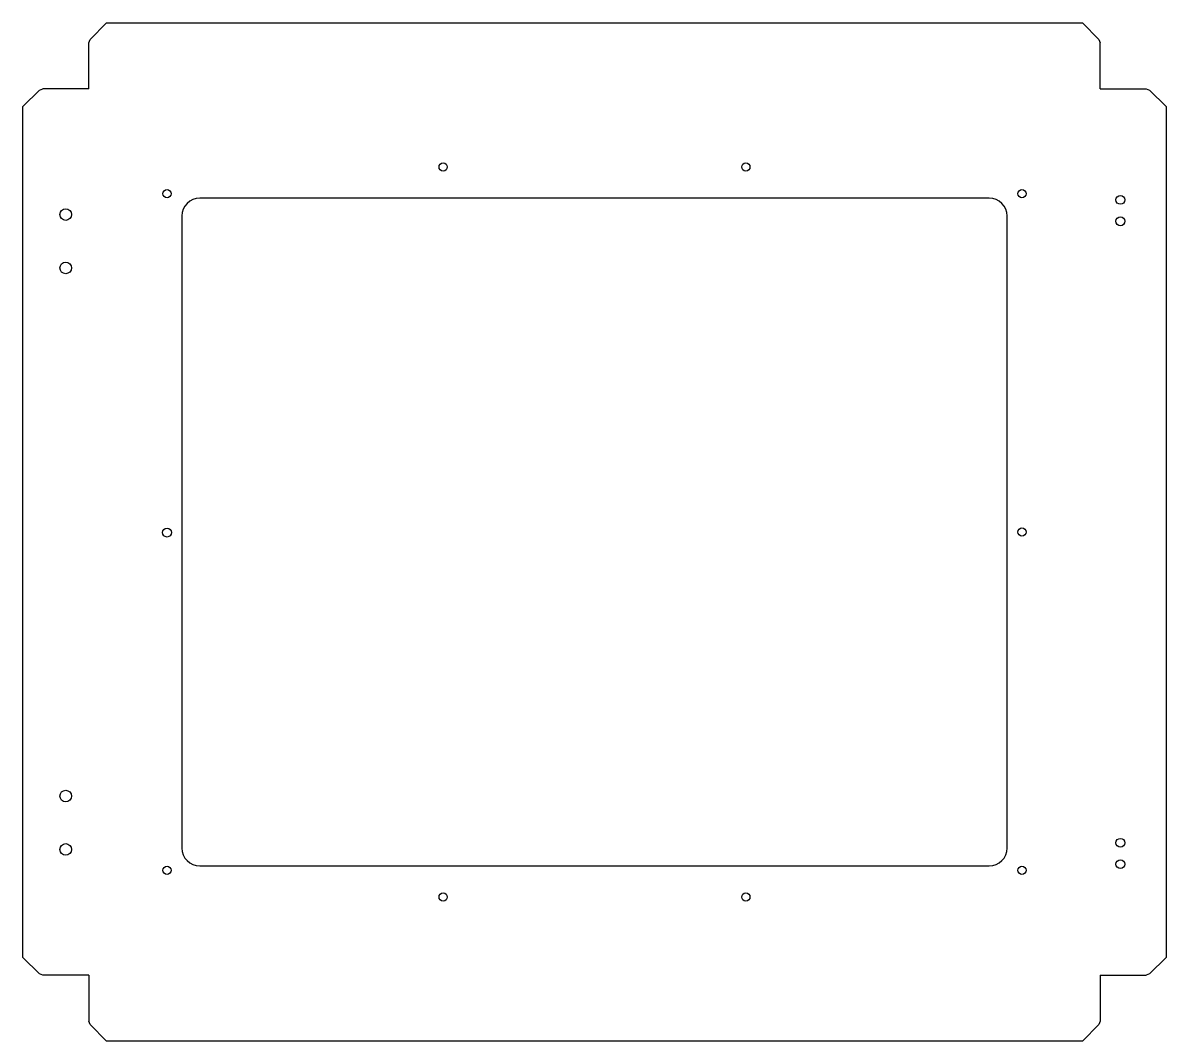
# Model space of a CAD drawing. Header units: millimetres. Extents: x -321 to 321, y -286 to 286.
import ezdxf

# ---------------------------------------------------------------- set-up
doc = ezdxf.new("R2010")
doc.units = ezdxf.units.MM

msp = doc.modelspace()

# ---------------------------------------------------------------- linework, layer by layer
at = {"color": 7, "linetype": 'Continuous', "lineweight": 25}
for p, q in [((-283.19, 276.69), (-273.93, 285.95)), ((-273.93, 285.95), (273.93, 285.95)), ((273.93, 285.95), (283.19, 276.69)), ((-283.93, 274.75), (-283.19, 276.69)), ((283.19, 276.69), (283.93, 274.75)), ((-283.93, 248.94), (-283.93, 274.75)), ((283.93, 248.94), (283.93, 274.75)), ((-320.94, 238.94), (-311.68, 248.21)), ((-311.68, 248.21), (-309.73, 248.94)), ((-283.93, 248.94), (-309.73, 248.94)), ((283.93, 248.94), (309.73, 248.94)), ((309.73, 248.94), (311.68, 248.21)), ((311.68, 248.21), (320.94, 238.94)), ((-320.94, -238.93), (-320.94, 238.94)), ((320.94, 238.94), (320.94, -238.93)), ((221.64, 187.5), (-221.64, 187.5)), ((-231.64, 177.5), (-231.64, -177.5)), ((231.64, -177.5), (231.64, 177.5)), ((-221.64, -187.5), (221.64, -187.5)), ((-311.68, -248.19), (-320.94, -238.93)), ((320.94, -238.93), (311.68, -248.19)), ((-309.73, -248.93), (-311.68, -248.19)), ((-283.93, -248.93), (-309.73, -248.93)), ((-283.93, -248.93), (-283.93, -274.73)), ((283.93, -248.93), (309.73, -248.93)), ((283.93, -248.93), (283.93, -274.73)), ((311.68, -248.19), (309.73, -248.93)), ((-283.19, -276.68), (-283.93, -274.73)), ((283.93, -274.73), (283.19, -276.68)), ((-273.93, -285.94), (-283.19, -276.68)), ((283.19, -276.68), (273.93, -285.94)), ((273.93, -285.94), (-273.93, -285.94))]:
    msp.add_line(p, q, dxfattribs=at)
for centre, radius in [((-85, 205), 2.3), ((85, 205), 2.3), ((-240, 190), 2.3), ((240, 190), 2.3), ((295.28, 186.54), 2.5), ((-296.9, 178.28), 3.25), ((295.28, 174.54), 2.5), ((-296.9, 148.28), 3.25), ((-240, -0.31), 2.5), ((240, 0), 2.3), ((-296.9, -148.28), 3.25), ((295.28, -174.54), 2.5), ((-296.9, -178.28), 3.25), ((295.28, -186.54), 2.5), ((-240, -190), 2.32), ((240, -190), 2.3), ((-85, -205), 2.3), ((85, -205), 2.3)]:
    msp.add_circle(centre, radius, dxfattribs=at)
for centre, start, end in [((-221.64, 177.5), 90, 180), ((221.64, 177.5), 0, 90), ((-221.64, -177.5), 180, 270), ((221.64, -177.5), 270, 0)]:
    msp.add_arc(centre, 10, start, end, dxfattribs=at)

doc.saveas('drawing.dxf')
